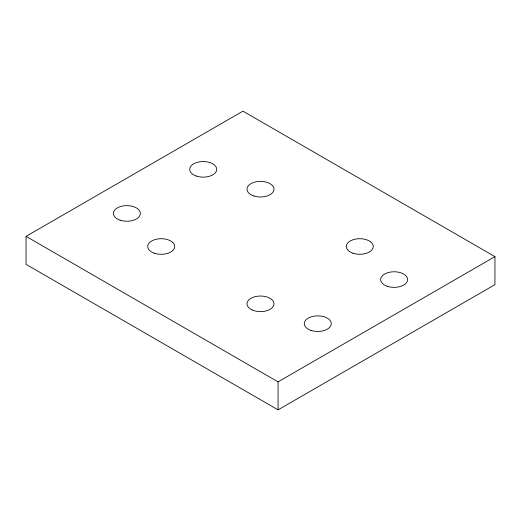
<?xml version="1.0" encoding="UTF-8"?>
<svg xmlns="http://www.w3.org/2000/svg" width="521" height="521" viewBox="0 0 521 521"><rect width="100%" height="100%" fill="white"/><g stroke="black" fill="none" stroke-linecap="round" stroke-linejoin="round"><path stroke-width="0.78" d="M26.05 236.358L242.936 111.142L494.95 256.645L494.95 284.642L278.064 409.858L26.05 264.355L26.05 236.358L278.064 381.86L494.95 256.645M278.064 381.86L278.064 409.858M120.104 220.181A13.5 7.795 0 0 0 140.357 213.434A13.5 7.795 0 0 0 120.104 206.681A13.5 7.795 0 0 0 120.104 220.181M311.024 330.412A13.5 7.795 0 0 0 331.278 323.658A13.5 7.795 0 0 0 311.024 316.911A13.5 7.795 0 0 0 311.024 330.412M196.476 176.091A13.5 7.795 0 0 0 216.723 169.345A13.5 7.795 0 0 0 196.476 162.591A13.5 7.795 0 0 0 196.476 176.091M387.123 286.224A13.5 7.795 0 0 0 407.643 279.751A13.5 7.795 0 0 0 387.67 272.73A13.5 7.795 0 0 0 387.123 286.224M253.753 195.935A13.5 7.795 0 0 0 274 189.182A13.5 7.795 0 0 0 253.753 182.435A13.5 7.795 0 0 0 253.753 195.935M154.47 253.252A13.5 7.795 0 0 0 174.724 246.498A13.5 7.795 0 0 0 154.47 239.751A13.5 7.795 0 0 0 154.47 253.252M353.03 253.252A13.5 7.795 0 0 0 373.277 246.498A13.5 7.795 0 0 0 353.03 239.751A13.5 7.795 0 0 0 353.03 253.252M252.066 309.904A13.5 7.795 0 0 0 273.844 304.993A13.5 7.795 0 0 0 255.59 296.56A13.5 7.795 0 0 0 252.066 309.904"/></g></svg>
